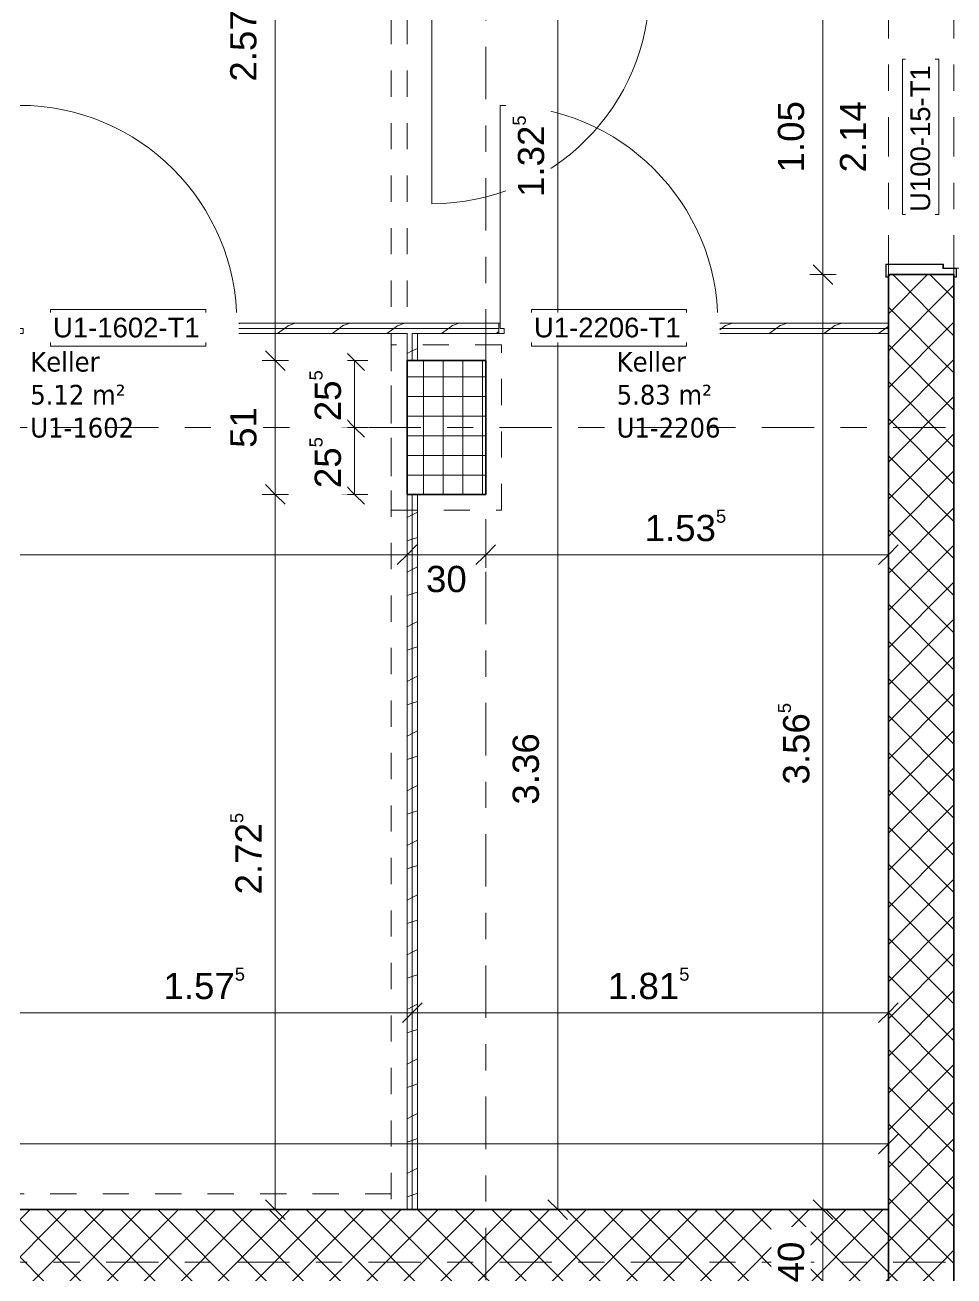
# Model space of a CAD drawing. Header units: metres. Extents: x -35.6 to 33, y -4 to 38.1.
# Drawn here: x 13.031 to 16.572, y 6.999 to 11.765 of the extents above; entities that cross this region are included whole.
import ezdxf

# ---------------------------------------------------------------- set-up
doc = ezdxf.new("R2010")
doc.units = ezdxf.units.M
for name, pattern in [('_Rasterlinie_', [0.375, 0.2, -0.05, 0.075, -0.05]), ('Grundrissdarstellung Sturz', [0.25, 0.15, -0.05, 0, -0.05]), ('Strichpunkt - Fein', [0.2, 0.1, -0.05, 0, -0.05])]:
    doc.linetypes.add(name, pattern=pattern)
for name, color, linetype, lineweight in [('A-____-____-DIMS', 7, 'Continuous', 5), ('A-____-____-DIMS-50', 7, 'Continuous', 5), ('A-AREA-____-IDEN', 7, 'Continuous', 5), ('A-DOOR-____-IDEN', 7, 'Continuous', 5), ('A-DOOR-____-OTLN', 7, 'Continuous', 9), ('A-DOOR-FRAM-MCUT', 7, 'Continuous', 9), ('A-DOOR-OPNG-OTLN', 7, 'Continuous', 9), ('A-FLOR-____-OVHD', 7, 'Strichpunkt - Fein', 9), ('A-WALL-____-MCUT', 7, 'Continuous', 35), ('A-WALL-____-PATT', 7, 'Continuous', 35), ('A-WALL-FNSH-MCUT', 7, 'Continuous', 35), ('S-COLS-____-MCUT', 7, 'Continuous', 35), ('S-COLS-____-OTLN', 7, 'Continuous', 9), ('S-GRID-____-OTLN', 7, 'Continuous', 5)]:
    doc.layers.add(name, color=color, linetype=linetype, lineweight=lineweight)
doc.styles.add('Arial', font='arial.ttf', dxfattribs={"height": 0.1})
doc.styles.add('Arial_1', font='arial.ttf', dxfattribs={"height": 0.075})
doc.styles.add('Verdana_3', font='verdana.ttf', dxfattribs={"width": 0.9, "height": 0.075})
doc.dimstyles.new('Arial_2_00mm_fein', dxfattribs={"dimscale": 0.3048, "dimtxt": 0.102026, "dimasz": 0.246063, "dimexe": 0.164042, "dimexo": 0.0625, "dimgap": 0.123031, "dimtad": 1, "dimdec": 1, "dimlfac": 100, "dimrnd": 0.5, "dimdsep": 46, "dimtxsty": 'Arial', "dimblk1": 'OBLIQUE', "dimblk2": 'OBLIQUE', "dimsah": 1, "dimcen": 0.09, "dimazin": 0, "dimtfac": 1, "dimtdec": 4, "dimtix": 1, "dimtmove": 0, "dimatfit": 3, "dimfxl": 0.164042, "dimfxlon": 1, "dimtvp": 1, "dimtfill": 1, "dimtolj": 1, "dimtzin": 0, "dimarcsym": 2})
doc.dimstyles.new('Arial_2_00mm_fein_2', dxfattribs={"dimscale": 0.3048, "dimtxt": 0.102026, "dimasz": 0.246063, "dimexe": 0.164042, "dimexo": 0.0625, "dimgap": 0.123031, "dimtad": 1, "dimrnd": 0.005, "dimzin": 0, "dimdsep": 46, "dimtxsty": 'Arial', "dimblk1": 'OBLIQUE', "dimblk2": 'OBLIQUE', "dimsah": 1, "dimcen": 0.09, "dimazin": 0, "dimtfac": 1, "dimtdec": 4, "dimtix": 1, "dimtmove": 0, "dimatfit": 3, "dimfxl": 0.164042, "dimfxlon": 1, "dimtvp": 1, "dimtfill": 1, "dimtolj": 1, "dimtzin": 0, "dimarcsym": 2})
doc.dimstyles.new('SUB_Rohbau_fein', dxfattribs={"dimscale": 0.3048, "dimtxt": 0.102026, "dimasz": 0.246063, "dimexe": 0.164042, "dimexo": 0.0625, "dimgap": 0.123031, "dimtad": 1, "dimdec": 1, "dimlfac": 100, "dimrnd": 0.5, "dimdsep": 46, "dimtxsty": 'Arial', "dimblk1": 'OBLIQUE', "dimblk2": 'OBLIQUE', "dimsah": 1, "dimcen": 0.09, "dimazin": 0, "dimtfac": 1, "dimtdec": 4, "dimtix": 1, "dimtmove": 0, "dimatfit": 3, "dimfxl": 0.164042, "dimfxlon": 1, "dimtvp": 1, "dimtfill": 1, "dimtolj": 1, "dimtzin": 0, "dimarcsym": 2})
doc.dimstyles.new('SUB_Rohbau_fein_1', dxfattribs={"dimscale": 0.3048, "dimtxt": 0.102026, "dimasz": 0.246063, "dimexe": 0.164042, "dimexo": 0.0625, "dimgap": 0.123031, "dimtad": 1, "dimrnd": 0.005, "dimzin": 0, "dimdsep": 46, "dimtxsty": 'Arial', "dimblk1": 'OBLIQUE', "dimblk2": 'OBLIQUE', "dimsah": 1, "dimcen": 0.09, "dimazin": 0, "dimtfac": 1, "dimtdec": 4, "dimtix": 1, "dimtmove": 0, "dimatfit": 3, "dimfxl": 0.164042, "dimfxlon": 1, "dimtvp": 1, "dimtfill": 1, "dimtolj": 1, "dimtzin": 0, "dimarcsym": 2})
doc.dimstyles.new('SUB_Rohbau_fein_2', dxfattribs={"dimscale": 0.3048, "dimtxt": 0.102026, "dimasz": 0.246063, "dimexe": 0.164042, "dimexo": 0.0625, "dimgap": 0.123031, "dimtad": 1, "dimrnd": 0.005, "dimzin": 0, "dimdsep": 46, "dimtxsty": 'Arial', "dimblk1": 'OBLIQUE', "dimblk2": 'OBLIQUE', "dimsah": 1, "dimcen": 0.09, "dimazin": 0, "dimtfac": 1, "dimtdec": 4, "dimtix": 1, "dimtmove": 2, "dimatfit": 3, "dimfxl": 0.164042, "dimfxlon": 1, "dimtvp": 1, "dimtfill": 1, "dimtolj": 1, "dimtzin": 0, "dimarcsym": 2})
doc.dimstyles.new('SUB_Rohbau_fein_3', dxfattribs={"dimscale": 0.3048, "dimtxt": 0.102026, "dimasz": 0.246063, "dimexe": 0.164042, "dimexo": 0.0625, "dimgap": 0.123031, "dimtad": 1, "dimdec": 1, "dimlfac": 100, "dimrnd": 0.5, "dimdsep": 46, "dimtxsty": 'Arial', "dimblk1": 'OBLIQUE', "dimblk2": 'OBLIQUE', "dimsah": 1, "dimcen": 0.09, "dimazin": 0, "dimtfac": 1, "dimtdec": 4, "dimtix": 1, "dimtmove": 2, "dimatfit": 3, "dimfxl": 0.164042, "dimfxlon": 1, "dimtvp": 1, "dimtfill": 1, "dimtolj": 1, "dimtzin": 0, "dimarcsym": 2})
doc.dimstyles.new('SUB_Rohbau_fein_6', dxfattribs={"dimscale": 0.3048, "dimtxt": 0.102026, "dimasz": 0.246063, "dimexe": 0.164042, "dimexo": 0.0625, "dimgap": 0.123031, "dimtad": 1, "dimdec": 1, "dimlfac": 100, "dimrnd": 0.5, "dimdsep": 46, "dimtxsty": 'Arial', "dimblk1": 'OBLIQUE', "dimblk2": 'OBLIQUE', "dimsah": 1, "dimcen": 0.09, "dimazin": 0, "dimtfac": 1, "dimtdec": 4, "dimtix": 1, "dimtmove": 0, "dimatfit": 3, "dimfxl": 0.164042, "dimfxlon": 1, "dimtvp": 1, "dimtfill": 1, "dimtolj": 1, "dimtzin": 0, "dimarcsym": 2})
doc.dimstyles.new('SUB_Rohbau_fein_7', dxfattribs={"dimscale": 0.3048, "dimtxt": 0.102026, "dimasz": 0.246063, "dimexe": 0.164042, "dimexo": 0.0625, "dimgap": 0.123031, "dimtad": 1, "dimrnd": 0.005, "dimzin": 0, "dimdsep": 46, "dimtxsty": 'Arial', "dimblk1": 'OBLIQUE', "dimblk2": 'OBLIQUE', "dimsah": 1, "dimcen": 0.09, "dimazin": 0, "dimtfac": 1, "dimtdec": 4, "dimtix": 1, "dimtmove": 0, "dimatfit": 3, "dimfxl": 0.164042, "dimfxlon": 1, "dimtvp": 1, "dimtfill": 1, "dimtolj": 1, "dimtzin": 0, "dimarcsym": 2})
pattern_1 = [(45, (0, 0), (-0.07071068, 0.07071068), []), (135, (0, 0), (-0.07071068, -0.07071068), [])]
pattern_2 = [(216.87, (0.0833, 0.20825), (0.62474926, 0.41650112), [0.10412, -0.93712]), (206.565, (0.20825, 0.14578), (-0.20825414, -0.2082493), [0.23283, -0.23283]), (198.435, (0.20825, 0.04165), (-0.41650024, -0.20824584), [0.13171, -0.52684])]

# ---------------------------------------------------------------- blocks, each defined once
blk = doc.blocks.new('TU DF 1 - Stahlzarge - stumpf einschlagend - ML - 1050 x 2140 - EI30-V10--01_UG_OK_FFB_AF_ro')
at = {"layer": 'A-DOOR-____-OTLN', "linetype": 'Grundrissdarstellung Sturz'}
for p, q in [((-0.525, 0.125), (0.525, 0.125)), ((-0.525, -0.125), (0.525, -0.125))]:
    blk.add_line(p, q, dxfattribs=at)
at = {"layer": 'A-DOOR-FRAM-MCUT'}
for p, q in [((-0.5, 0.135), (-0.535, 0.135)), ((-0.535, 0.135), (-0.535, 0.125)), ((-0.535, 0.125), (-0.533, 0.125)), ((-0.533, 0.125), (-0.533, 0.133)), ((-0.533, 0.133), (-0.502, 0.133)), ((-0.502, 0.133), (-0.502, 0.083)), ((-0.5, 0.085), (-0.5, 0.135)), ((0.535, 0.135), (0.5, 0.135)), ((0.5, 0.135), (0.5, 0.085)), ((0.502, 0.083), (0.502, 0.133)), ((0.502, 0.133), (0.533, 0.133)), ((0.533, 0.133), (0.533, 0.125)), ((0.533, 0.125), (0.535, 0.125)), ((0.535, 0.125), (0.535, 0.135)), ((-0.502, 0.083), (-0.487, 0.083)), ((-0.485, 0.085), (-0.5, 0.085)), ((-0.487, 0.083), (-0.487, -0.133)), ((-0.485, -0.135), (-0.485, 0.085)), ((0.5, 0.085), (0.485, 0.085)), ((0.485, 0.085), (0.485, -0.135)), ((0.487, -0.133), (0.487, 0.083)), ((0.487, 0.083), (0.502, 0.083)), ((-0.533, -0.125), (-0.535, -0.125)), ((-0.535, -0.125), (-0.535, -0.135)), ((-0.535, -0.135), (-0.485, -0.135)), ((-0.533, -0.133), (-0.533, -0.125)), ((-0.487, -0.133), (-0.533, -0.133)), ((0.485, -0.135), (0.535, -0.135)), ((0.533, -0.133), (0.487, -0.133)), ((0.535, -0.125), (0.533, -0.125)), ((0.533, -0.125), (0.533, -0.133)), ((0.535, -0.135), (0.535, -0.125))]:
    blk.add_line(p, q, dxfattribs=at)
at = {"layer": 'A-DOOR-OPNG-OTLN'}
blk.add_line((0.5, 0.135), (0.5, 1.135), dxfattribs=at)
blk.add_arc((0.5, 0.135), 1, 90, 180, dxfattribs=at)
blk = doc.blocks.new('TU DF 1 - Rahmenstock - stumpf einschlagend - 800x1900 Kellerabteil-V12--01_UG_OK_FFB_AF_ro')
at = {"layer": 'A-DOOR-FRAM-MCUT', "color": 253, "true_color": 0x999999}
for p, q in [((-0.42, 0.02), (-0.4, 0.02)), ((-0.42, -0.02), (-0.42, 0.02)), ((-0.4, 0.02), (-0.4, 0)), ((0.4, 0.02), (0.42, 0.02)), ((0.4, 0), (0.4, 0.02)), ((0.42, 0.02), (0.42, -0.02)), ((-0.415, -0.02), (-0.42, -0.02)), ((-0.415, 0), (-0.415, -0.02)), ((-0.4, 0), (-0.415, 0)), ((0.415, 0), (0.4, 0)), ((0.415, -0.02), (0.415, 0)), ((0.42, -0.02), (0.415, -0.02))]:
    blk.add_line(p, q, dxfattribs=at)
at = {"layer": 'A-DOOR-OPNG-OTLN', "color": 253, "true_color": 0x999999}
blk.add_line((0.415, -0.02), (0.415, -0.85), dxfattribs=at)
blk.add_arc((0.415, -0.02), 0.83, 180, 270, dxfattribs=at)
blk = doc.blocks.new('TU DF 1 - Rahmenstock - stumpf einschlagend - 800x1900 Kellerabteil-41621821--01_UG_OK_FFB_AF_ro')
at = {"layer": 'A-DOOR-FRAM-MCUT', "color": 253, "true_color": 0x999999}
for p, q in [((-0.42, 0.02), (-0.4, 0.02)), ((-0.42, -0.02), (-0.42, 0.02)), ((-0.4, 0.02), (-0.4, 0)), ((0.4, 0.02), (0.42, 0.02)), ((0.4, 0), (0.4, 0.02)), ((0.42, 0.02), (0.42, -0.02)), ((-0.415, -0.02), (-0.42, -0.02)), ((-0.415, 0), (-0.415, -0.02)), ((-0.4, 0), (-0.415, 0)), ((0.415, 0), (0.4, 0)), ((0.415, -0.02), (0.415, 0)), ((0.42, -0.02), (0.415, -0.02))]:
    blk.add_line(p, q, dxfattribs=at)
at = {"layer": 'A-DOOR-OPNG-OTLN', "color": 253, "true_color": 0x999999}
blk.add_line((0.415, -0.02), (0.415, -0.85), dxfattribs=at)
blk.add_arc((0.415, -0.02), 0.83, 180, 270, dxfattribs=at)
blk = doc.blocks.new('TU DF 1 - Rahmenstock - stumpf einschlagend - 800x1900 Kellerabteil-41621819--01_UG_OK_FFB_AF_ro')
at = {"layer": 'A-DOOR-FRAM-MCUT', "color": 253, "true_color": 0x999999}
for p, q in [((-0.415, 0.02), (-0.42, 0.02)), ((-0.42, 0.02), (-0.42, -0.02)), ((-0.415, 0), (-0.415, 0.02)), ((-0.4, 0), (-0.415, 0)), ((-0.4, -0.02), (-0.4, 0)), ((0.415, 0), (0.4, 0)), ((0.4, 0), (0.4, -0.02)), ((0.42, 0.02), (0.415, 0.02)), ((0.415, 0.02), (0.415, 0)), ((0.42, -0.02), (0.42, 0.02)), ((-0.42, -0.02), (-0.4, -0.02)), ((0.4, -0.02), (0.42, -0.02))]:
    blk.add_line(p, q, dxfattribs=at)
at = {"layer": 'A-DOOR-OPNG-OTLN', "color": 253, "true_color": 0x999999}
blk.add_line((0.415, 0.02), (0.415, 0.85), dxfattribs=at)
blk.add_arc((0.415, 0.02), 0.83, 90, 180, dxfattribs=at)
blk = doc.blocks.new('DIMBLOCK384--01_UG_OK_FFB_AF_ro')
at = {"layer": 'A-____-____-DIMS-50'}
for p, q in [((16.0726, 11.8641), (16.0351, 11.9016)), ((16.0726, 11.8641), (16.0226, 11.8641)), ((16.0726, 11.8641), (16.0726, 10.8141)), ((16.0726, 11.8641), (16.1101, 11.8266)), ((16.0726, 11.8641), (16.1226, 11.8641)), ((16.0726, 10.8141), (16.0351, 10.8516)), ((16.0726, 10.8141), (16.0226, 10.8141)), ((16.0726, 10.8141), (16.1101, 10.7766)), ((16.0726, 10.8141), (16.1226, 10.8141))]:
    blk.add_line(p, q, dxfattribs=at)
at = {"layer": 'A-____-____-DIMS-50', "color": 0, "char_height": 0.1, "width": 0.325653, "attachment_point": 1, "rotation": 90, "line_spacing_factor": 0.941778, "style": 'Arial', "bg_fill": 3, "box_fill_scale": 1.25, "bg_fill_color": 256, "bg_fill_true_color": 13158600, "bg_fill_transparency": 0}
for s, insert in [('1.05', (15.9005, 11.2034)), ('2.14', (16.1372, 11.2034))]:
    blk.add_mtext(s, dxfattribs=dict(at, insert=insert))
blk = doc.blocks.new('_Oblique')
at = {"color": 0, "linetype": 'ByBlock', "lineweight": -2}
blk.add_line((-0.5, -0.5), (0.5, 0.5), dxfattribs=at)
blk = doc.blocks.new('DIMBLOCK385--01_UG_OK_FFB_AF_ro')
at = {"layer": 'A-____-____-DIMS-50'}
for p, q in [((16.0726, 10.8141), (16.0351, 10.8516)), ((16.0726, 10.8141), (16.0226, 10.8141)), ((16.0726, 10.8141), (16.0726, 7.2516)), ((16.0726, 10.8141), (16.1101, 10.7766)), ((16.0726, 10.8141), (16.1226, 10.8141)), ((16.0726, 7.2516), (16.0226, 7.2516)), ((16.0726, 7.2516), (16.0351, 7.2891)), ((16.0726, 7.2516), (16.1101, 7.2141)), ((16.0726, 7.2516), (16.1226, 7.2516))]:
    blk.add_line(p, q, dxfattribs=at)
at = {"layer": 'A-____-____-DIMS-50', "color": 0, "insert": (15.9005, 8.8711), "char_height": 0.1, "width": 0.388091, "attachment_point": 1, "rotation": 90, "line_spacing_factor": 0.941778, "style": 'Arial', "bg_fill": 3, "box_fill_scale": 1.25, "bg_fill_color": 256, "bg_fill_true_color": 13158600, "bg_fill_transparency": 0}
blk.add_mtext('3.56\\A2\\H0.5x;\\S5^  ;\\H2x;', dxfattribs=at)
blk = doc.blocks.new('DIMBLOCK386--01_UG_OK_FFB_AF_ro')
at = {"layer": 'A-____-____-DIMS-50'}
for p, q in [((16.0726, 7.2516), (16.0226, 7.2516)), ((16.0726, 7.2516), (16.0351, 7.2891)), ((16.0726, 7.2516), (16.0726, 6.8516)), ((16.0726, 7.2516), (16.1101, 7.2141)), ((16.0726, 7.2516), (16.1226, 7.2516)), ((16.0726, 6.8516), (16.0351, 6.8891)), ((16.0726, 6.8516), (16.0226, 6.8516)), ((16.0726, 6.8516), (16.1101, 6.8141)), ((16.0726, 6.8516), (16.1226, 6.8516))]:
    blk.add_line(p, q, dxfattribs=at)
at = {"layer": 'A-____-____-DIMS-50', "color": 0, "insert": (15.9005, 6.974), "char_height": 0.1, "width": 0.186088, "attachment_point": 1, "rotation": 90, "line_spacing_factor": 0.941778, "style": 'Arial', "bg_fill": 3, "box_fill_scale": 1.25, "bg_fill_color": 256, "bg_fill_true_color": 13158600, "bg_fill_transparency": 0}
blk.add_mtext('40', dxfattribs=at)
blk = doc.blocks.new('DIMBLOCK403--01_UG_OK_FFB_AF_ro')
at = {"layer": 'A-____-____-DIMS-50'}
for p, q in [((13.985, 13.0566), (13.9475, 13.0941)), ((13.985, 13.0566), (13.935, 13.0566)), ((13.985, 13.0566), (13.985, 10.4866)), ((13.985, 13.0566), (14.0225, 13.0191)), ((13.985, 13.0566), (14.035, 13.0566)), ((13.985, 10.4866), (13.935, 10.4866)), ((13.985, 10.4866), (13.9475, 10.5241)), ((13.985, 10.4866), (14.0225, 10.4491)), ((13.985, 10.4866), (14.035, 10.4866))]:
    blk.add_line(p, q, dxfattribs=at)
at = {"layer": 'A-____-____-DIMS-50', "color": 0, "insert": (13.8129, 11.5494), "char_height": 0.1, "width": 0.325653, "attachment_point": 1, "rotation": 90, "line_spacing_factor": 0.941778, "style": 'Arial', "bg_fill": 3, "box_fill_scale": 1.25, "bg_fill_color": 256, "bg_fill_true_color": 13158600, "bg_fill_transparency": 0}
blk.add_mtext('2.57', dxfattribs=at)
blk = doc.blocks.new('DIMBLOCK404--01_UG_OK_FFB_AF_ro')
at = {"layer": 'A-____-____-DIMS-50'}
for p, q in [((13.985, 10.4866), (13.935, 10.4866)), ((13.985, 10.4866), (13.9475, 10.5241)), ((13.985, 10.4866), (13.985, 9.9766)), ((13.985, 10.4866), (14.0225, 10.4491)), ((13.985, 10.4866), (14.035, 10.4866)), ((13.985, 9.9766), (13.9475, 10.0141)), ((13.985, 9.9766), (13.935, 9.9766)), ((13.985, 9.9766), (14.0225, 9.9391)), ((13.985, 9.9766), (14.035, 9.9766))]:
    blk.add_line(p, q, dxfattribs=at)
at = {"layer": 'A-____-____-DIMS-50', "color": 0, "insert": (13.8129, 10.154), "char_height": 0.1, "width": 0.186088, "attachment_point": 1, "rotation": 90, "line_spacing_factor": 0.941778, "style": 'Arial', "bg_fill": 3, "box_fill_scale": 1.25, "bg_fill_color": 256, "bg_fill_true_color": 13158600, "bg_fill_transparency": 0}
blk.add_mtext('51', dxfattribs=at)
blk = doc.blocks.new('DIMBLOCK405--01_UG_OK_FFB_AF_ro')
at = {"layer": 'A-____-____-DIMS-50'}
for p, q in [((13.985, 9.9766), (13.9475, 10.0141)), ((13.985, 9.9766), (13.935, 9.9766)), ((13.985, 9.9766), (13.985, 7.2516)), ((13.985, 9.9766), (14.0225, 9.9391)), ((13.985, 9.9766), (14.035, 9.9766)), ((13.985, 7.2516), (13.935, 7.2516)), ((13.985, 7.2516), (13.9475, 7.2891)), ((13.985, 7.2516), (14.0225, 7.2141)), ((13.985, 7.2516), (14.035, 7.2516))]:
    blk.add_line(p, q, dxfattribs=at)
at = {"layer": 'A-____-____-DIMS-50', "color": 0, "insert": (13.8129, 8.4524), "char_height": 0.1, "width": 0.388091, "attachment_point": 1, "rotation": 90, "line_spacing_factor": 0.941778, "style": 'Arial', "bg_fill": 3, "box_fill_scale": 1.25, "bg_fill_color": 256, "bg_fill_true_color": 13158600, "bg_fill_transparency": 0}
blk.add_mtext('2.72\\A2\\H0.5x;\\S5^  ;\\H2x;', dxfattribs=at)
blk = doc.blocks.new('DIMBLOCK415--01_UG_OK_FFB_AF_ro')
at = {"layer": 'A-____-____-DIMS-50'}
for p, q in [((8.367, 7.5016), (8.367, 7.5516)), ((8.367, 7.5016), (8.4045, 7.5391)), ((16.322, 7.5016), (16.322, 7.5516)), ((16.322, 7.5016), (16.3595, 7.5391)), ((8.367, 7.5016), (8.3295, 7.4641)), ((8.367, 7.5016), (16.322, 7.5016)), ((8.367, 7.5016), (8.367, 7.4516)), ((16.322, 7.5016), (16.2845, 7.4641)), ((16.322, 7.5016), (16.322, 7.4516))]:
    blk.add_line(p, q, dxfattribs=at)
at = {"layer": 'A-____-____-DIMS-50', "color": 0, "insert": (12.1828, 7.6736), "char_height": 0.1, "width": 0.388091, "attachment_point": 1, "line_spacing_factor": 0.941778, "style": 'Arial', "bg_fill": 3, "box_fill_scale": 1.25, "bg_fill_color": 256, "bg_fill_true_color": 13158600, "bg_fill_transparency": 0}
blk.add_mtext('7.95\\A2\\H0.5x;\\S5^  ;\\H2x;', dxfattribs=at)
blk = doc.blocks.new('DIMBLOCK416--01_UG_OK_FFB_AF_ro')
at = {"layer": 'A-____-____-DIMS-50'}
for p, q in [((8.367, 9.7466), (8.367, 9.7966)), ((8.367, 9.7466), (8.4045, 9.7841)), ((14.487, 9.7466), (14.487, 9.7966)), ((14.487, 9.7466), (14.5245, 9.7841)), ((8.367, 9.7466), (8.3295, 9.7091)), ((8.367, 9.7466), (14.487, 9.7466)), ((8.367, 9.7466), (8.367, 9.6966)), ((14.487, 9.7466), (14.4495, 9.7091)), ((14.487, 9.7466), (14.487, 9.6966))]:
    blk.add_line(p, q, dxfattribs=at)
at = {"layer": 'A-____-____-DIMS-50', "color": 0, "insert": (11.4482, 9.9186), "char_height": 0.1, "width": 0.325653, "attachment_point": 1, "line_spacing_factor": 0.941778, "style": 'Arial', "bg_fill": 3, "box_fill_scale": 1.25, "bg_fill_color": 256, "bg_fill_true_color": 13158600, "bg_fill_transparency": 0}
blk.add_mtext('6.12', dxfattribs=at)
blk = doc.blocks.new('DIMBLOCK417--01_UG_OK_FFB_AF_ro')
at = {"layer": 'A-____-____-DIMS-50'}
for p, q in [((14.487, 9.7466), (14.487, 9.7966)), ((14.487, 9.7466), (14.5245, 9.7841)), ((14.787, 9.7466), (14.787, 9.7966)), ((14.787, 9.7466), (14.8245, 9.7841)), ((14.487, 9.7466), (14.4495, 9.7091)), ((14.487, 9.7466), (14.787, 9.7466)), ((14.487, 9.7466), (14.487, 9.6966)), ((14.787, 9.7466), (14.7495, 9.7091)), ((14.787, 9.7466), (14.787, 9.6966))]:
    blk.add_line(p, q, dxfattribs=at)
at = {"layer": 'A-____-____-DIMS-50', "color": 0, "insert": (14.5594, 9.7043), "char_height": 0.1, "width": 0.186088, "attachment_point": 1, "line_spacing_factor": 0.941778, "style": 'Arial', "bg_fill": 3, "box_fill_scale": 1.25, "bg_fill_color": 256, "bg_fill_true_color": 13158600, "bg_fill_transparency": 0}
blk.add_mtext('30', dxfattribs=at)
blk = doc.blocks.new('DIMBLOCK418--01_UG_OK_FFB_AF_ro')
at = {"layer": 'A-____-____-DIMS-50'}
for p, q in [((14.787, 9.7466), (14.787, 9.7966)), ((14.787, 9.7466), (14.8245, 9.7841)), ((16.322, 9.7466), (16.322, 9.7966)), ((16.322, 9.7466), (16.3595, 9.7841)), ((14.787, 9.7466), (14.7495, 9.7091)), ((14.787, 9.7466), (16.322, 9.7466)), ((14.787, 9.7466), (14.787, 9.6966)), ((16.322, 9.7466), (16.2845, 9.7091)), ((16.322, 9.7466), (16.322, 9.6966))]:
    blk.add_line(p, q, dxfattribs=at)
at = {"layer": 'A-____-____-DIMS-50', "color": 0, "insert": (15.3928, 9.9186), "char_height": 0.1, "width": 0.388091, "attachment_point": 1, "line_spacing_factor": 0.941778, "style": 'Arial', "bg_fill": 3, "box_fill_scale": 1.25, "bg_fill_color": 256, "bg_fill_true_color": 13158600, "bg_fill_transparency": 0}
blk.add_mtext('1.53\\A2\\H0.5x;\\S5^  ;\\H2x;', dxfattribs=at)
blk = doc.blocks.new('DIMBLOCK899--01_UG_OK_FFB_AF_ro')
at = {"layer": 'A-____-____-DIMS-50'}
for p, q in [((12.9337, 8.0016), (12.9337, 8.0516)), ((12.9337, 8.0016), (12.9712, 8.0391)), ((14.507, 8.0016), (14.507, 8.0516)), ((14.507, 8.0016), (14.5445, 8.0391)), ((12.9337, 8.0016), (12.8962, 7.9641)), ((12.9337, 8.0016), (14.507, 8.0016)), ((12.9337, 8.0016), (12.9337, 7.9516)), ((14.507, 8.0016), (14.4695, 7.9641)), ((14.507, 8.0016), (14.507, 7.9516))]:
    blk.add_line(p, q, dxfattribs=at)
at = {"layer": 'A-____-____-DIMS-50', "color": 0, "insert": (13.5586, 8.1736), "char_height": 0.1, "width": 0.388091, "attachment_point": 1, "line_spacing_factor": 0.941778, "style": 'Arial', "bg_fill": 3, "box_fill_scale": 1.25, "bg_fill_color": 256, "bg_fill_true_color": 13158600, "bg_fill_transparency": 0}
blk.add_mtext('1.57\\A2\\H0.5x;\\S5^  ;\\H2x;', dxfattribs=at)
blk = doc.blocks.new('DIMBLOCK900--01_UG_OK_FFB_AF_ro')
at = {"layer": 'A-____-____-DIMS-50'}
for p, q in [((14.507, 8.0016), (14.507, 8.0516)), ((14.507, 8.0016), (14.5445, 8.0391)), ((16.322, 8.0016), (16.322, 8.0516)), ((16.322, 8.0016), (16.3595, 8.0391)), ((14.507, 8.0016), (14.4695, 7.9641)), ((14.507, 8.0016), (16.322, 8.0016)), ((14.507, 8.0016), (14.507, 7.9516)), ((16.322, 8.0016), (16.2845, 7.9641)), ((16.322, 8.0016), (16.322, 7.9516))]:
    blk.add_line(p, q, dxfattribs=at)
at = {"layer": 'A-____-____-DIMS-50', "color": 0, "insert": (15.2528, 8.1736), "char_height": 0.1, "width": 0.388091, "attachment_point": 1, "line_spacing_factor": 0.941778, "style": 'Arial', "bg_fill": 3, "box_fill_scale": 1.25, "bg_fill_color": 256, "bg_fill_true_color": 13158600, "bg_fill_transparency": 0}
blk.add_mtext('1.81\\A2\\H0.5x;\\S5^  ;\\H2x;', dxfattribs=at)
blk = doc.blocks.new('DIMBLOCK923--01_UG_OK_FFB_AF_ro')
at = {"layer": 'A-____-____-DIMS-50'}
for p, q in [((15.0618, 11.9341), (15.0243, 11.9716)), ((15.0618, 11.9341), (15.0118, 11.9341)), ((15.0618, 11.9341), (15.0618, 10.6091)), ((15.0618, 11.9341), (15.0993, 11.8966)), ((15.0618, 11.9341), (15.1118, 11.9341)), ((15.0618, 10.6091), (15.0243, 10.6466)), ((15.0618, 10.6091), (15.0118, 10.6091)), ((15.0618, 10.6091), (15.0993, 10.5716)), ((15.0618, 10.6091), (15.1118, 10.6091))]:
    blk.add_line(p, q, dxfattribs=at)
at = {"layer": 'A-____-____-DIMS-50', "color": 0, "insert": (14.8897, 11.1099), "char_height": 0.1, "width": 0.388091, "attachment_point": 1, "rotation": 90, "line_spacing_factor": 0.941778, "style": 'Arial', "bg_fill": 3, "box_fill_scale": 1.25, "bg_fill_color": 256, "bg_fill_true_color": 13158600, "bg_fill_transparency": 0}
blk.add_mtext('1.32\\A2\\H0.5x;\\S5^  ;\\H2x;', dxfattribs=at)
blk = doc.blocks.new('DIMBLOCK924--01_UG_OK_FFB_AF_ro')
at = {"layer": 'A-____-____-DIMS-50'}
for p, q in [((15.0618, 10.6091), (15.0243, 10.6466)), ((15.0618, 10.6091), (15.0118, 10.6091)), ((15.0618, 10.6091), (15.0618, 7.2516)), ((15.0618, 10.6091), (15.0993, 10.5716)), ((15.0618, 10.6091), (15.1118, 10.6091)), ((15.0618, 7.2516), (15.0118, 7.2516)), ((15.0618, 7.2516), (15.0243, 7.2891)), ((15.0618, 7.2516), (15.0993, 7.2141)), ((15.0618, 7.2516), (15.1118, 7.2516))]:
    blk.add_line(p, q, dxfattribs=at)
at = {"layer": 'A-____-____-DIMS-50', "color": 0, "insert": (14.8897, 8.7946), "char_height": 0.1, "width": 0.325653, "attachment_point": 1, "rotation": 90, "line_spacing_factor": 0.941778, "style": 'Arial', "bg_fill": 3, "box_fill_scale": 1.25, "bg_fill_color": 256, "bg_fill_true_color": 13158600, "bg_fill_transparency": 0}
blk.add_mtext('3.36', dxfattribs=at)
blk = doc.blocks.new('DIMBLOCK1249--01_UG_OK_FFB_AF_ro')
at = {"layer": 'A-____-____-DIMS-50'}
for p, q in [((14.287, 10.2316), (14.2495, 10.2691)), ((14.287, 10.2316), (14.237, 10.2316)), ((14.287, 9.9766), (14.287, 10.2316)), ((14.287, 10.2316), (14.3245, 10.1941)), ((14.287, 10.2316), (14.337, 10.2316)), ((14.287, 9.9766), (14.2495, 10.0141)), ((14.287, 9.9766), (14.237, 9.9766)), ((14.287, 9.9766), (14.3245, 9.9391)), ((14.287, 9.9766), (14.337, 9.9766))]:
    blk.add_line(p, q, dxfattribs=at)
at = {"layer": 'A-____-____-DIMS-50', "color": 0, "insert": (14.115, 10.0005), "char_height": 0.1, "width": 0.248525, "attachment_point": 1, "rotation": 90, "line_spacing_factor": 0.941778, "style": 'Arial', "bg_fill": 3, "box_fill_scale": 1.25, "bg_fill_color": 256, "bg_fill_true_color": 13158600, "bg_fill_transparency": 0}
blk.add_mtext('25\\A2\\H0.5x;\\S5^  ;\\H2x;', dxfattribs=at)
blk = doc.blocks.new('DIMBLOCK1250--01_UG_OK_FFB_AF_ro')
at = {"layer": 'A-____-____-DIMS-50'}
for p, q in [((14.287, 10.4866), (14.237, 10.4866)), ((14.287, 10.4866), (14.2495, 10.5241)), ((14.287, 10.2316), (14.287, 10.4866)), ((14.287, 10.4866), (14.3245, 10.4491)), ((14.287, 10.4866), (14.337, 10.4866)), ((14.287, 10.2316), (14.2495, 10.2691)), ((14.287, 10.2316), (14.237, 10.2316)), ((14.287, 10.2316), (14.3245, 10.1941)), ((14.287, 10.2316), (14.337, 10.2316))]:
    blk.add_line(p, q, dxfattribs=at)
at = {"layer": 'A-____-____-DIMS-50', "color": 0, "insert": (14.115, 10.2555), "char_height": 0.1, "width": 0.248525, "attachment_point": 1, "rotation": 90, "line_spacing_factor": 0.941778, "style": 'Arial', "bg_fill": 3, "box_fill_scale": 1.25, "bg_fill_color": 256, "bg_fill_true_color": 13158600, "bg_fill_transparency": 0}
blk.add_mtext('25\\A2\\H0.5x;\\S5^  ;\\H2x;', dxfattribs=at)

msp = doc.modelspace()

# ---------------------------------------------------------------- hatches: boundary and pattern name
at = {"layer": 'A-WALL-____-PATT', "lineweight": 9}
h = msp.add_hatch(dxfattribs=at)
h.set_pattern_fill('FP_1', color=256, style=0, pattern_type=2)
h.set_pattern_definition(pattern_1)
h.paths.add_polyline_path([(16.4346, 7.0516), (16.572, 7.0516), (16.572, 10.8141), (16.322, 10.8141), (16.322, 7.0516)])
h.paths.add_polyline_path([(16.322, 11.8641), (16.572, 11.8641), (16.572, 16.7466), (16.322, 16.7466), (16.322, 11.9141)])
h.paths.add_polyline_path([(16.572, 17.7966), (16.572, 19.7466), (16.322, 19.7466), (16.322, 17.7966)])
at = {"layer": 'A-WALL-____-PATT', "lineweight": 9, "true_color": 0xc3b7ad}
h = msp.add_hatch(dxfattribs=at)
h.set_pattern_fill('FP_4', color=9, style=0, pattern_type=2)
h.set_pattern_definition(pattern_2)
h.paths.add_polyline_path([(9.807, 10.6091), (10.4503, 10.6091), (10.4503, 10.6291), (9.807, 10.6291)])
h.paths.add_polyline_path([(11.3603, 10.6091), (11.4303, 10.6091), (11.4303, 10.6291), (11.2903, 10.6291), (11.2903, 10.6091), (11.3403, 10.6091)])
h.paths.add_polyline_path([(16.2023, 10.6091), (16.322, 10.6091), (16.322, 10.6291), (15.677, 10.6291), (15.677, 10.6091), (15.9463, 10.6091)])
h.paths.add_polyline_path([(14.1226, 10.6091), (14.837, 10.6091), (14.837, 10.6291), (13.8437, 10.6291), (13.8437, 10.6091)])
h.paths.add_polyline_path([(12.2703, 10.6091), (13.0037, 10.6091), (13.0037, 10.6291), (12.2703, 10.6291)])
h = msp.add_hatch(dxfattribs=at)
h.set_pattern_fill('FP_4', color=9, style=0, pattern_type=2)
h.set_pattern_definition(pattern_2)
h.paths.add_polyline_path([(16.322, 10.5891), (16.322, 10.6091), (15.677, 10.6091), (15.677, 10.5891), (16.2023, 10.5891)])
h.paths.add_polyline_path([(10.4503, 10.5891), (10.4503, 10.6091), (9.807, 10.6091), (9.807, 10.5891), (9.9634, 10.5891)])
h.paths.add_polyline_path([(11.2903, 10.5891), (11.4303, 10.5891), (11.4303, 10.6091), (11.2903, 10.6091)])
h.paths.add_polyline_path([(14.487, 10.5891), (14.837, 10.5894), (14.837, 10.6091), (13.8437, 10.6091), (13.8437, 10.5891), (14.2742, 10.5891)])
h.paths.add_polyline_path([(12.2703, 10.5891), (13.0037, 10.5891), (13.0037, 10.6091), (12.2703, 10.6091)])
h = msp.add_hatch(dxfattribs=at)
h.set_pattern_fill('FP_4', color=9, style=0, pattern_type=2)
h.set_pattern_definition(pattern_2)
h.paths.add_polyline_path([(14.487, 10.4866), (14.507, 10.4866), (14.507, 10.5891), (14.487, 10.5891), (14.487, 10.5878)])
h = msp.add_hatch(dxfattribs=at)
h.set_pattern_fill('FP_4', color=9, style=0, pattern_type=2)
h.set_pattern_definition(pattern_2)
h.paths.add_polyline_path([(14.527, 10.4866), (14.527, 10.5891), (14.507, 10.5891), (14.507, 10.4866)])
h = msp.add_hatch(dxfattribs=at)
h.set_pattern_fill('FP_4', color=9, style=0, pattern_type=2)
h.set_pattern_definition(pattern_2)
h.paths.add_polyline_path([(14.507, 7.2516), (14.507, 9.9766), (14.487, 9.9766), (14.487, 7.2516)])
h = msp.add_hatch(dxfattribs=at)
h.set_pattern_fill('FP_4', color=9, style=0, pattern_type=2)
h.set_pattern_definition(pattern_2)
h.paths.add_polyline_path([(14.527, 7.2516), (14.527, 9.9766), (14.507, 9.9766), (14.507, 7.2516)])
at = {"layer": 'A-WALL-____-PATT', "lineweight": 9}
h = msp.add_hatch(dxfattribs=at)
h.set_pattern_fill('FP_1', color=256, style=0, pattern_type=2)
h.set_pattern_definition(pattern_1)
h.paths.add_polyline_path([(3.502, 6.8516), (16.322, 6.8516), (16.322, 7.2516), (3.502, 7.2516), (3.502, 6.9709)])
h = msp.add_hatch(dxfattribs=at)
h.set_pattern_fill('FP_1', color=256, style=0, pattern_type=2)
h.set_pattern_definition(pattern_1)
h.paths.add_polyline_path([(16.322, -2.3534), (16.572, -2.3534), (16.572, 2.6814), (16.322, 2.6814), (16.322, -2.3534)])
h.paths.add_polyline_path([(16.322, 3.7314), (16.572, 3.7314), (16.572, 7.0516), (16.322, 7.0516), (16.322, 3.8366)])
at = {"layer": 'S-COLS-____-OTLN'}
h = msp.add_hatch(dxfattribs=at)
h.set_pattern_fill('FP_3', color=256, style=0, pattern_type=2)
h.set_pattern_definition([(0, (0, 0), (0, 0.075), []), (90, (0, 0), (-0.075, 5e-18), [])])
h.paths.add_polyline_path([(14.514, 9.9766), (14.787, 9.9766), (14.787, 10.4866), (14.487, 10.4866), (14.487, 9.9766)])

# ---------------------------------------------------------------- linework, layer by layer
at = {"layer": 'A-DOOR-____-IDEN', "flags": 128}
for points in [[(16.3752, 11.043), (16.3752, 11.635), (16.5142, 11.635), (16.5142, 11.043)], [(13.1276, 10.6809), (13.7196, 10.6809), (13.7196, 10.5419), (13.1276, 10.5419)]]:
    msp.add_lwpolyline(points, close=True, dxfattribs=at)
at = {"layer": 'A-FLOR-____-OVHD'}
for p, q in [((14.427, 11.9916), (14.427, 7.2516)), ((14.487, 11.9916), (14.487, 10.4666)), ((14.847, 10.5466), (14.427, 10.5466)), ((14.427, 10.5466), (14.427, 9.9166)), ((14.847, 9.9166), (14.847, 10.5466)), ((14.487, 9.9966), (14.487, 7.2516)), ((14.427, 9.9166), (14.847, 9.9166)), ((14.427, 7.3116), (8.367, 7.3116))]:
    msp.add_line(p, q, dxfattribs=at)
at = {"layer": 'A-WALL-____-MCUT'}
for p, q in [((16.572, 10.8141), (16.322, 10.8141)), ((16.322, 10.8141), (16.322, 3.7314)), ((16.572, 3.7314), (16.572, 10.8141)), ((16.322, 7.2516), (9.807, 7.2516))]:
    msp.add_line(p, q, dxfattribs=at)
at = {"layer": 'A-WALL-____-MCUT', "color": 253, "lineweight": 9, "true_color": 0x999999}
for p, q in [((13.8437, 10.6091), (14.837, 10.6091)), ((14.507, 10.4866), (14.507, 10.5891)), ((14.527, 10.5891), (14.507, 10.5891)), ((15.677, 10.6091), (16.322, 10.6091)), ((14.507, 7.2516), (14.507, 9.9766))]:
    msp.add_line(p, q, dxfattribs=at)
at = {"layer": 'A-WALL-FNSH-MCUT', "color": 253, "lineweight": 9, "true_color": 0x999999}
for p, q in [((14.837, 10.6291), (13.8437, 10.6291)), ((13.8437, 10.6291), (13.8437, 10.5891)), ((13.8437, 10.5891), (14.487, 10.5891)), ((14.487, 10.5891), (14.487, 10.4866)), ((14.527, 10.5891), (14.837, 10.5891)), ((14.527, 10.4866), (14.527, 10.5891)), ((14.837, 10.5891), (14.837, 10.6291)), ((16.322, 10.6291), (15.677, 10.6291)), ((15.677, 10.6291), (15.677, 10.5891)), ((15.677, 10.5891), (16.322, 10.5891)), ((14.487, 10.4866), (14.527, 10.4866)), ((14.487, 9.9766), (14.487, 7.2516)), ((14.527, 9.9766), (14.487, 9.9766)), ((14.527, 7.2516), (14.527, 9.9766))]:
    msp.add_line(p, q, dxfattribs=at)
at = {"layer": 'S-COLS-____-MCUT'}
for p, q in [((14.787, 10.4866), (14.487, 10.4866)), ((14.487, 10.4866), (14.487, 9.9766)), ((14.787, 9.9766), (14.787, 10.4866)), ((14.487, 9.9766), (14.787, 9.9766))]:
    msp.add_line(p, q, dxfattribs=at)
at = {"layer": 'S-GRID-____-OTLN', "color": 8, "linetype": '_Rasterlinie_', "true_color": 0x808080}
for p, q in [((14.787, -3.518), (14.787, 26.6349)), ((-34.6604, 10.2316), (27.9515, 10.2316)), ((-34.6604, 7.0516), (27.9515, 7.0516))]:
    msp.add_line(p, q, dxfattribs=at)

# ---------------------------------------------------------------- block references
at = {"layer": 'A-DOOR-____-OTLN', "color": 253, "true_color": 0x999999, "rotation": 180}
for name, p in [('TU DF 1 - Rahmenstock - stumpf einschlagend - 800x1900 Kellerabteil-41621819--01_UG_OK_FFB_AF_ro', (14.997, 11.9341)), ('TU DF 1 - Rahmenstock - stumpf einschlagend - 800x1900 Kellerabteil-V12--01_UG_OK_FFB_AF_ro', (13.4237, 10.6091)), ('TU DF 1 - Rahmenstock - stumpf einschlagend - 800x1900 Kellerabteil-41621821--01_UG_OK_FFB_AF_ro', (15.257, 10.6091))]:
    msp.add_blockref(name, p, dxfattribs=at)
at = {"layer": 'A-DOOR-____-OTLN', "rotation": 270}
msp.add_blockref('TU DF 1 - Stahlzarge - stumpf einschlagend - ML - 1050 x 2140 - EI30-V10--01_UG_OK_FFB_AF_ro', (16.447, 11.3391), dxfattribs=at)

# ---------------------------------------------------------------- texts
at = {"layer": 'A-AREA-____-IDEN', "color": 8, "true_color": 0x808080, "char_height": 0.075, "attachment_point": 1, "style": 'Verdana_3'}
for s, insert, width in [('Keller', (13.0509, 10.5197), 0.331899), ('Keller', (15.2862, 10.5197), 0.331899), ('5.12 m²', (13.0509, 10.3941), 0.472595), ('5.83 m²', (15.2862, 10.3941), 0.472595), ('U1-1602', (13.0509, 10.2684), 0.497848), ('U1-2206', (15.2862, 10.2684), 0.497848)]:
    msp.add_mtext(s, dxfattribs=dict(at, insert=insert, width=width))

# ---------------------------------------------------------------- dimensions: what is measured, and where the dimension line sits
at = {"layer": 'A-____-____-DIMS'}
dim = msp.add_linear_dim(base=(16.0726, 10.8141), p1=(16.1226, 11.8641), p2=(16.1226, 10.8141), angle=90, text='<>\\X2.14', dimstyle='Arial_2_00mm_fein_2', override={"dimpost": '<>', "dimfxl": 1.05}, dxfattribs=at)
dim.commit()
dim.dimension.update_dxf_attribs({"geometry": 'DIMBLOCK384--01_UG_OK_FFB_AF_ro', "text_midpoint": (16.0726, 11.3391)})

# ---------------------------------------------------------------- next in the draw order: texts
at = {"layer": 'A-DOOR-____-IDEN', "insert": (16.4061, 11.053), "char_height": 0.075, "width": 0.689451, "attachment_point": 1, "rotation": 90, "style": 'Arial_1', "bg_fill": 3, "box_fill_scale": 1.25, "bg_fill_color": 256, "bg_fill_true_color": 13158600, "bg_fill_transparency": 0}
msp.add_mtext('U100-15-T1', dxfattribs=at)

# ---------------------------------------------------------------- next in the draw order: dimensions: what is measured, and where the dimension line sits
at = {"layer": 'A-____-____-DIMS'}
dim = msp.add_linear_dim(base=(13.985, 10.4866), p1=(14.035, 13.0566), p2=(14.035, 10.4866), angle=90, dimstyle='SUB_Rohbau_fein_2', override={"dimpost": '<>', "dimfxl": 2.57}, dxfattribs=at)
dim.commit()
dim.dimension.update_dxf_attribs({"geometry": 'DIMBLOCK403--01_UG_OK_FFB_AF_ro', "text_midpoint": (13.8796, 11.7123), "dimtype": 160, "text_rotation": 90})
for base, p1, p2, text, dimstyle, override, picture, middle in [((15.0618, 10.6091), (15.1118, 11.9341), (15.1118, 10.6091), '\\A1;1.32\\Q;{\\A1;{\\H0.5x;\\S5^ ;}}', 'SUB_Rohbau_fein_7', {"dimpost": '<>', "dimfxl": 1.325}, 'DIMBLOCK923--01_UG_OK_FFB_AF_ro', (14.9732, 11.2716)), ((16.0726, 7.2516), (16.1226, 10.8141), (16.1226, 7.2516), '\\A1;3.56\\Q;{\\A1;{\\H0.5x;\\S5^ ;}}', 'Arial_2_00mm_fein_2', {"dimpost": '<>', "dimfxl": 3.5625}, 'DIMBLOCK385--01_UG_OK_FFB_AF_ro', (15.984, 9.0328))]:
    dim = msp.add_linear_dim(base=base, p1=p1, p2=p2, angle=90, text=text, dimstyle=dimstyle, override=override, dxfattribs=at)
    dim.commit()
    dim.dimension.update_dxf_attribs({"geometry": picture, "text_midpoint": middle})

# ---------------------------------------------------------------- next in the draw order: texts
at = {"layer": 'A-DOOR-____-IDEN', "insert": (13.1376, 10.65), "char_height": 0.075, "width": 0.689451, "attachment_point": 1, "style": 'Arial_1', "bg_fill": 3, "box_fill_scale": 1.25, "bg_fill_color": 256, "bg_fill_true_color": 13158600, "bg_fill_transparency": 0}
msp.add_mtext('U1-1602-T1', dxfattribs=at)

# ---------------------------------------------------------------- next in the draw order: dimensions: what is measured, and where the dimension line sits
at = {"layer": 'A-____-____-DIMS'}
for base, p1, p2, dimstyle, override, picture, middle in [((13.985, 9.9766), (14.035, 10.4866), (14.035, 9.9766), 'SUB_Rohbau_fein', {"dimpost": '<>', "dimfxl": 0.51}, 'DIMBLOCK404--01_UG_OK_FFB_AF_ro', (13.8964, 10.2316)), ((16.0726, 6.8516), (16.1226, 7.2516), (16.1226, 6.8516), 'Arial_2_00mm_fein', {"dimpost": '<>', "dimfxl": 0.4}, 'DIMBLOCK386--01_UG_OK_FFB_AF_ro', (15.984, 7.0516))]:
    dim = msp.add_linear_dim(base=base, p1=p1, p2=p2, angle=90, dimstyle=dimstyle, override=override, dxfattribs=at)
    dim.commit()
    dim.dimension.update_dxf_attribs({"geometry": picture, "text_midpoint": middle})

# ---------------------------------------------------------------- next in the draw order: dimensions: what is measured, and where the dimension line sits
dim = msp.add_linear_dim(base=(13.985, 7.2516), p1=(14.035, 9.9766), p2=(14.035, 7.2516), angle=90, text='\\A1;2.72\\Q;{\\A1;{\\H0.5x;\\S5^ ;}}', dimstyle='SUB_Rohbau_fein_1', override={"dimpost": '<>', "dimfxl": 2.725}, dxfattribs=at)
dim.commit()
dim.dimension.update_dxf_attribs({"geometry": 'DIMBLOCK405--01_UG_OK_FFB_AF_ro', "text_midpoint": (13.8973, 8.6141)})

# ---------------------------------------------------------------- next in the draw order: dimensions: what is measured, and where the dimension line sits
dim = msp.add_linear_dim(base=(14.487, 9.7466), p1=(8.367, 9.7966), p2=(14.487, 9.7966), dimstyle='SUB_Rohbau_fein_2', override={"dimpost": '<>', "dimfxl": 6.12}, dxfattribs=at)
dim.commit()
dim.dimension.update_dxf_attribs({"geometry": 'DIMBLOCK416--01_UG_OK_FFB_AF_ro', "text_midpoint": (11.611, 9.8519), "dimtype": 160})
for base, p1, p2, text, dimstyle, override, picture, middle in [((14.507, 8.0016), (12.9337, 8.0516), (14.507, 8.0516), '\\A1;1.57\\Q;{\\A1;{\\H0.5x;\\S5^ ;}}', 'SUB_Rohbau_fein_7', {"dimpost": '<>', "dimfxl": 1.57333}, 'DIMBLOCK899--01_UG_OK_FFB_AF_ro', (13.7203, 8.0901)), ((16.322, 7.5016), (8.367, 7.5516), (16.322, 7.5516), '\\A1;7.95\\Q;{\\A1;{\\H0.5x;\\S5^ ;}}', 'SUB_Rohbau_fein_1', {"dimpost": '<>', "dimfxl": 7.955}, 'DIMBLOCK415--01_UG_OK_FFB_AF_ro', (12.3445, 7.5901))]:
    dim = msp.add_linear_dim(base=base, p1=p1, p2=p2, text=text, dimstyle=dimstyle, override=override, dxfattribs=at)
    dim.commit()
    dim.dimension.update_dxf_attribs({"geometry": picture, "text_midpoint": middle})

# ---------------------------------------------------------------- next in the draw order: dimensions: what is measured, and where the dimension line sits
dim = msp.add_linear_dim(base=(14.287, 10.2316), p1=(14.337, 9.9766), p2=(14.337, 10.2316), angle=90, text='\\A1;25\\Q;{\\A1;{\\H0.5x;\\S5^ ;}}', dimstyle='SUB_Rohbau_fein_6', override={"dimpost": '<>', "dimfxl": 0.255}, dxfattribs=at)
dim.commit()
dim.dimension.update_dxf_attribs({"geometry": 'DIMBLOCK1249--01_UG_OK_FFB_AF_ro', "text_midpoint": (14.1984, 10.1041)})
dim = msp.add_linear_dim(base=(14.787, 9.7466), p1=(14.487, 9.7966), p2=(14.787, 9.7966), dimstyle='SUB_Rohbau_fein_3', override={"dimpost": '<>', "dimfxl": 0.3}, dxfattribs=at)
dim.commit()
dim.dimension.update_dxf_attribs({"geometry": 'DIMBLOCK417--01_UG_OK_FFB_AF_ro', "text_midpoint": (14.6525, 9.6376), "dimtype": 160})
dim = msp.add_linear_dim(base=(16.322, 8.0016), p1=(14.507, 8.0516), p2=(16.322, 8.0516), text='\\A1;1.81\\Q;{\\A1;{\\H0.5x;\\S5^ ;}}', dimstyle='SUB_Rohbau_fein_7', override={"dimpost": '<>', "dimfxl": 1.815}, dxfattribs=at)
dim.commit()
dim.dimension.update_dxf_attribs({"geometry": 'DIMBLOCK900--01_UG_OK_FFB_AF_ro', "text_midpoint": (15.4145, 8.0901)})

# ---------------------------------------------------------------- next in the draw order: dimensions: what is measured, and where the dimension line sits
dim = msp.add_linear_dim(base=(14.287, 10.4866), p1=(14.337, 10.2316), p2=(14.337, 10.4866), angle=90, text='\\A1;25\\Q;{\\A1;{\\H0.5x;\\S5^ ;}}', dimstyle='SUB_Rohbau_fein_6', override={"dimpost": '<>', "dimfxl": 0.255}, dxfattribs=at)
dim.commit()
dim.dimension.update_dxf_attribs({"geometry": 'DIMBLOCK1250--01_UG_OK_FFB_AF_ro', "text_midpoint": (14.1984, 10.3591)})
dim = msp.add_linear_dim(base=(16.322, 9.7466), p1=(14.787, 9.7966), p2=(16.322, 9.7966), text='\\A1;1.53\\Q;{\\A1;{\\H0.5x;\\S5^ ;}}', dimstyle='SUB_Rohbau_fein_1', override={"dimpost": '<>', "dimfxl": 1.535}, dxfattribs=at)
dim.commit()
dim.dimension.update_dxf_attribs({"geometry": 'DIMBLOCK418--01_UG_OK_FFB_AF_ro', "text_midpoint": (15.5545, 9.8351)})

# ---------------------------------------------------------------- next in the draw order: dimensions: what is measured, and where the dimension line sits
dim = msp.add_linear_dim(base=(15.0618, 7.2516), p1=(15.1118, 10.6091), p2=(15.1118, 7.2516), angle=90, dimstyle='SUB_Rohbau_fein_7', override={"dimpost": '<>', "dimfxl": 3.3575}, dxfattribs=at)
dim.commit()
dim.dimension.update_dxf_attribs({"geometry": 'DIMBLOCK924--01_UG_OK_FFB_AF_ro', "text_midpoint": (14.9732, 8.9303)})

# ---------------------------------------------------------------- next in the draw order: linework, layer by layer
at = {"layer": 'A-DOOR-____-IDEN', "flags": 128}
msp.add_lwpolyline([(14.9609, 10.6809), (15.5529, 10.6809), (15.5529, 10.5419), (14.9609, 10.5419)], close=True, dxfattribs=at)

# ---------------------------------------------------------------- next in the draw order: texts
at = {"layer": 'A-DOOR-____-IDEN', "insert": (14.9709, 10.65), "char_height": 0.075, "width": 0.689451, "attachment_point": 1, "style": 'Arial_1', "bg_fill": 3, "box_fill_scale": 1.25, "bg_fill_color": 256, "bg_fill_true_color": 13158600, "bg_fill_transparency": 0}
msp.add_mtext('U1-2206-T1', dxfattribs=at)

doc.saveas('drawing.dxf')
